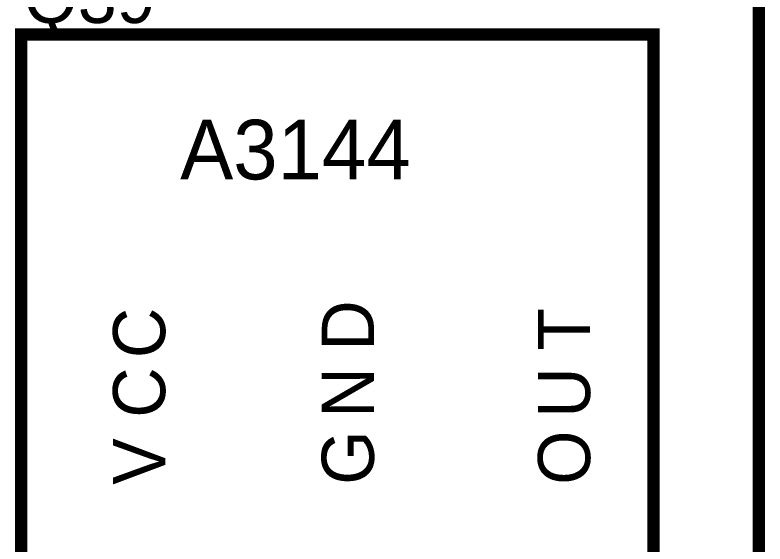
# Model space of a CAD drawing. Header units: inches. Extents: x 0 to 22.3, y 0 to 15.7.
# Drawn here: x 1.894 to 2.606, y 8.416 to 8.918 of the extents above; entities that cross this region are included whole.
import ezdxf

# ---------------------------------------------------------------- set-up
doc = ezdxf.new("R2010")
doc.units = ezdxf.units.IN
doc.header["$MEASUREMENT"] = 0
doc.layers.add('Sheet', color=255, linetype='Continuous')

msp = doc.modelspace()

# ---------------------------------------------------------------- linework, layer by layer
at = {"layer": 'Sheet'}
msp.add_lwpolyline([(2.60008, 9.4695, 0.0118, 0.0118, 0), (2.60008, 8.29996, 0.0118, 0.0118, 0), (2.60008, 8.22968, 0.0118, 0.0118, 0)], format="xyseb", dxfattribs=at)
for points in [[(1.90033, 8.89976, 0.0118, 0.0118, 0), (2.50017, 8.89976, 0.0118, 0.0118, 0), (2.50017, 8.39985, 0.0118, 0.0118, 0), (1.90033, 8.39985, 0.0118, 0.0118, 0), (1.90033, 8.89976, 0.0118, 0.0118, 0)], [(1.90033, 8.89976, 0.0039, 0.0039, 0), (1.90033, 8.39985, 0.0039, 0.0039, 0), (2.50017, 8.39985, 0.0039, 0.0039, 0), (2.50017, 8.89976, 0.0039, 0.0039, 0), (1.90033, 8.89976, 0.0039, 0.0039, 0), (1.90033, 8.89976, 0.0039, 0.0039, 0)]]:
    msp.add_lwpolyline(points, format="xyseb", close=True, dxfattribs=at)

# ---------------------------------------------------------------- texts
for s, height, p in [('Q39', 0.049505, (1.90254, 8.91081)), ('A3144', 0.056577, (2.05106, 8.7623))]:
    msp.add_text(s, height=height, dxfattribs=at).set_placement(p)
for s, p in [('D', (2.23495, 8.59964)), ('T', (2.44006, 8.59964)), ('C', (2.03692, 8.59257)), ('C', (2.03692, 8.53599)), ('N', (2.23495, 8.53599)), ('U', (2.44006, 8.53599)), ('G', (2.23495, 8.47234)), ('O', (2.44006, 8.47234)), ('V', (2.03692, 8.47234))]:
    msp.add_text(s, height=0.0495, rotation=90, dxfattribs=at).set_placement(p)

doc.saveas('drawing.dxf')
